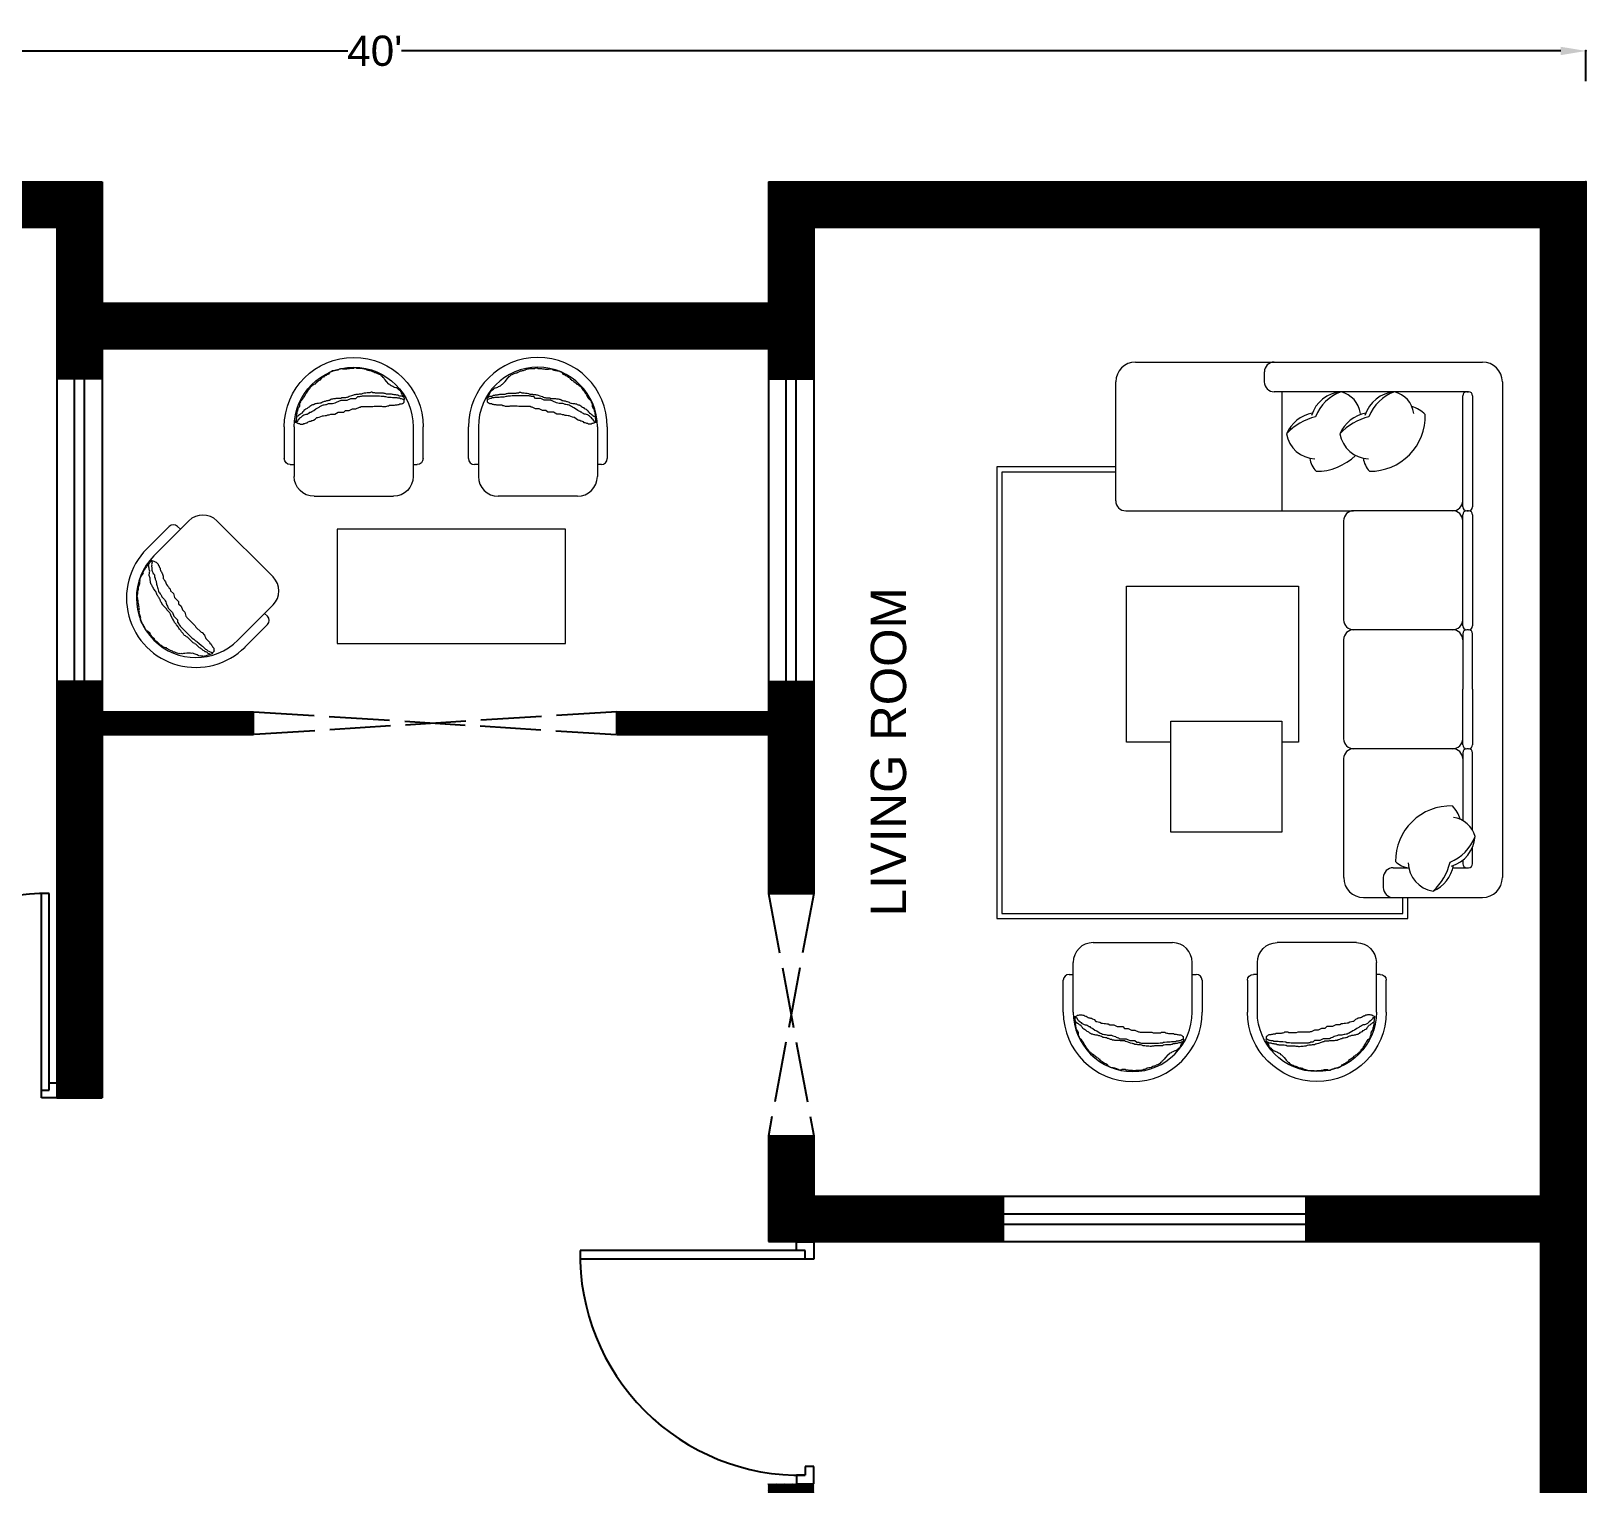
# Model space of a CAD drawing. Header units: inches. Extents: x 2765 to 3274, y 483 to 993.
# Drawn here: x 2965.8 to 3273.9, y 705.1 to 993 of the extents above; entities that cross this region are included whole.
import ezdxf

# ---------------------------------------------------------------- set-up
doc = ezdxf.new("R2010")
doc.units = ezdxf.units.IN
doc.header["$MEASUREMENT"] = 0
doc.linetypes.add('ACAD_ISO02W100', pattern=[15, 12, -3])
doc.layers.add('ceiling', color=144, linetype='Continuous', lineweight=18)
for name, color, linetype, plot in [('door', 54, 'Continuous', False), ('wall', 217, 'Continuous', False), ('windwo', 140, 'Continuous', False)]:
    doc.layers.add(name, color=color, linetype=linetype, plot=plot)
doc.layers.add('OUTER WALL', color=50, linetype='Continuous')
doc.styles.get("Standard").update_dxf_attribs({"font": 'arial.ttf'})
doc.dimstyles.get("Standard").update_dxf_attribs({"dimtxt": 6, "dimasz": 5, "dimexe": 0.18, "dimexo": 0.0625, "dimgap": 0.09, "dimtad": 0, "dimtih": 1, "dimtoh": 1, "dimdec": 1, "dimzin": 0, "dimdsep": 46, "dimlunit": 4, "dimtxsty": 'Standard', "dimcen": 0.09, "dimadec": 0, "dimazin": 0, "dimtfac": 1, "dimtdec": 1, "dimtofl": 0, "dimtmove": 0, "dimatfit": 3, "dimfxl": 6, "dimfxlon": 1, "dimtolj": 1, "dimtzin": 0, "dimarcsym": 0})

# ---------------------------------------------------------------- blocks, each defined once
blk = doc.blocks.new('*D1')
at = {"color": 0, "lineweight": -2, "transparency": 16777216}
for p, q in [((2793.86, 983.05), (2793.86, 989.23)), ((2798.86, 989.05), (3028.55, 989.05)), ((3268.86, 989.05), (3039.16, 989.05)), ((3273.86, 983.05), (3273.86, 989.23))]:
    blk.add_line(p, q, dxfattribs=at)
at = {"color": 0, "transparency": 16777216}
for points in [[(2798.86, 989.88), (2798.86, 988.21), (2793.86, 989.05)], [(3268.86, 989.88), (3268.86, 988.21), (3273.86, 989.05)]]:
    blk.add_solid(points, dxfattribs=at)
at = {"layer": 'wall', "color": 0, "transparency": 16777216}
for p in [(3273.86, 989.05), (2793.86, 963.1), (3273.86, 963.1)]:
    blk.add_point(p, dxfattribs=at)
at = {"color": 0, "transparency": 16777216, "insert": (3033.86, 989.05), "char_height": 6, "attachment_point": 5}
blk.add_mtext("\\A1;40'", dxfattribs=at)
blk = doc.blocks.new('121')
for p, q in [((72.05, 349.04), (72.05, 346.04)), ((73.55, 349.04), (72.05, 349.04)), ((73.55, 347.54), (73.55, 349.04)), ((72.05, 346.04), (75.05, 346.04)), ((75.05, 347.54), (73.55, 347.54)), ((75.05, 346.04), (75.05, 347.54))]:
    blk.add_line(p, q)
blk = doc.blocks.new('222')
for p, q in [((235.05, 347.54), (235.05, 386.54)), ((236.55, 347.54), (236.55, 386.54))]:
    blk.add_line(p, q)
blk.add_arc((235.8, 348.29), 38.26, 88.8767, 181.1233)
blk = doc.blocks.new('1.2')
at = {"layer": 'door', "yscale": 0.7142857142855983, "zscale": 0.7142857142855983, "rotation": 270}
for name, p, xscale in [('121', (3458.44, 3468.09), 0.7142857142855983), ('222', (3458.44, 3246.59), -0.7142857142855983), ('121', (3458.44, 3335.16), -0.7142857142855983)]:
    blk.add_blockref(name, p, dxfattribs=dict(at, xscale=xscale))
blk = doc.blocks.new('HG')
for p, q in [((34014.5, -5516.49), (34030.22, -5516.49)), ((34010.57, -5530.25), (34010.57, -5520.42)), ((34034.15, -5530.25), (34034.15, -5520.42)), ((34008.6, -5530.25), (34008.6, -5523.96)), ((34009.78, -5522.78), (34010.57, -5522.78)), ((34034.15, -5522.78), (34034.93, -5522.78)), ((34036.11, -5523.96), (34036.11, -5530.25)), ((34010.84, -5531.15), (34010.84, -5531.06)), ((34010.93, -5531.32), (34010.84, -5531.15)), ((34010.84, -5531.32), (34010.93, -5531.15)), ((34010.84, -5531.49), (34010.84, -5531.32)), ((34010.93, -5531.15), (34011.27, -5530.97)), ((34010.93, -5531.15), (34011.1, -5531.32)), ((34010.93, -5531.83), (34010.93, -5531.32)), ((34011.02, -5532.01), (34010.93, -5531.83)), ((34010.93, -5532.18), (34010.93, -5532.09)), ((34011.1, -5532.26), (34010.93, -5532.18)), ((34011.02, -5532.69), (34011.02, -5532.01)), ((34011.1, -5532.87), (34011.02, -5532.69)), ((34011.1, -5531.32), (34011.27, -5531.4)), ((34011.27, -5532.35), (34011.1, -5532.26)), ((34011.1, -5533.21), (34011.1, -5532.87)), ((34011.19, -5533.38), (34011.1, -5533.21)), ((34011.27, -5530.97), (34011.45, -5530.89)), ((34011.27, -5531.4), (34011.36, -5531.58)), ((34011.45, -5532.52), (34011.27, -5532.35)), ((34011.36, -5531.58), (34011.45, -5531.75)), ((34011.45, -5530.89), (34011.62, -5530.89)), ((34011.45, -5531.75), (34011.62, -5531.83)), ((34011.62, -5532.61), (34011.45, -5532.52)), ((34011.62, -5530.89), (34011.79, -5530.8)), ((34011.62, -5531.83), (34011.7, -5532.01)), ((34011.79, -5532.78), (34011.62, -5532.61)), ((34011.7, -5532.01), (34011.96, -5532.18)), ((34011.79, -5530.8), (34012.31, -5530.8)), ((34011.96, -5532.87), (34011.79, -5532.78)), ((34011.96, -5532.18), (34012.13, -5532.35)), ((34012.13, -5532.95), (34011.96, -5532.87)), ((34012.13, -5532.35), (34012.31, -5532.52)), ((34012.22, -5533.14), (34012.13, -5532.95)), ((34012.39, -5533.31), (34012.22, -5533.14)), ((34012.31, -5530.8), (34012.48, -5530.89)), ((34012.31, -5532.52), (34012.48, -5532.61)), ((34012.48, -5533.48), (34012.39, -5533.31)), ((34012.48, -5530.89), (34012.65, -5530.89)), ((34012.48, -5532.61), (34012.74, -5532.69)), ((34012.65, -5530.89), (34012.82, -5530.97)), ((34012.74, -5532.69), (34012.91, -5532.78)), ((34012.82, -5530.97), (34012.99, -5531.06)), ((34012.91, -5532.78), (34013.17, -5532.78)), ((34012.99, -5531.06), (34013.17, -5531.06)), ((34013.17, -5531.06), (34013.34, -5531.23)), ((34013.17, -5532.78), (34013.34, -5532.87)), ((34013.34, -5531.23), (34013.51, -5531.32)), ((34013.34, -5532.87), (34013.51, -5532.95)), ((34013.51, -5531.32), (34013.68, -5531.4)), ((34013.51, -5532.95), (34013.68, -5533.14)), ((34013.68, -5531.4), (34013.85, -5531.4)), ((34013.68, -5533.14), (34013.85, -5533.14)), ((34013.85, -5531.4), (34014.03, -5531.49)), ((34013.85, -5533.14), (34014.03, -5533.31)), ((34014.03, -5531.49), (34014.2, -5531.49)), ((34014.03, -5533.31), (34014.45, -5533.48)), ((34014.2, -5531.49), (34014.37, -5531.58)), ((34014.37, -5531.58), (34014.71, -5531.75)), ((34014.71, -5531.75), (34015.07, -5532.09)), ((34015.07, -5532.09), (34015.24, -5532.09)), ((34015.24, -5532.09), (34015.5, -5532.18)), ((34015.5, -5532.18), (34015.84, -5532.26)), ((34015.84, -5532.26), (34016.18, -5532.44)), ((34016.18, -5532.44), (34016.36, -5532.44)), ((34016.36, -5532.44), (34016.7, -5532.52)), ((34016.7, -5532.52), (34016.96, -5532.52)), ((34016.96, -5532.52), (34017.22, -5532.61)), ((34017.22, -5532.61), (34017.47, -5532.61)), ((34017.47, -5532.61), (34017.82, -5532.78)), ((34017.82, -5532.78), (34018.59, -5532.78)), ((34018.59, -5532.78), (34019.28, -5533.14)), ((34019.28, -5533.14), (34020.41, -5533.14)), ((34020.41, -5533.14), (34020.75, -5533.48)), ((34011.19, -5533.57), (34011.19, -5533.38)), ((34011.27, -5533.74), (34011.19, -5533.57)), ((34011.27, -5533.91), (34011.27, -5533.74)), ((34011.45, -5534), (34011.27, -5533.91)), ((34011.53, -5534.17), (34011.45, -5534)), ((34011.62, -5534.34), (34011.53, -5534.17)), ((34011.62, -5534.86), (34011.62, -5534.34)), ((34011.7, -5535.03), (34011.62, -5534.86)), ((34011.79, -5535.2), (34011.7, -5535.03)), ((34011.79, -5535.37), (34011.79, -5535.2)), ((34011.96, -5535.46), (34011.79, -5535.37)), ((34012.05, -5535.63), (34011.96, -5535.46)), ((34012.22, -5535.72), (34012.05, -5535.63)), ((34012.31, -5535.89), (34012.22, -5535.72)), ((34012.48, -5536.06), (34012.31, -5535.89)), ((34012.65, -5533.64), (34012.48, -5533.48)), ((34012.56, -5536.23), (34012.48, -5536.06)), ((34012.65, -5536.4), (34012.56, -5536.23)), ((34012.82, -5533.74), (34012.65, -5533.64)), ((34012.74, -5536.58), (34012.65, -5536.4)), ((34012.99, -5533.81), (34012.82, -5533.74)), ((34013.17, -5533.91), (34012.99, -5533.81)), ((34013.34, -5534.08), (34013.17, -5533.91)), ((34013.51, -5534.17), (34013.34, -5534.08)), ((34013.68, -5534.25), (34013.51, -5534.17)), ((34013.85, -5534.43), (34013.68, -5534.25)), ((34014.03, -5534.51), (34013.85, -5534.43)), ((34014.2, -5534.6), (34014.03, -5534.51)), ((34014.37, -5534.6), (34014.2, -5534.6)), ((34014.54, -5534.68), (34014.37, -5534.6)), ((34014.45, -5533.48), (34014.88, -5533.81)), ((34014.71, -5534.77), (34014.54, -5534.68)), ((34014.88, -5534.77), (34014.71, -5534.77)), ((34014.88, -5533.81), (34015.24, -5534)), ((34015.07, -5534.86), (34014.88, -5534.77)), ((34015.41, -5534.86), (34015.07, -5534.86)), ((34015.24, -5534), (34015.5, -5534.17)), ((34015.67, -5534.94), (34015.41, -5534.86)), ((34015.5, -5534.17), (34015.67, -5534.25)), ((34015.67, -5534.25), (34015.93, -5534.43)), ((34015.84, -5534.94), (34015.67, -5534.94)), ((34016.01, -5535.03), (34015.84, -5534.94)), ((34015.93, -5534.43), (34016.18, -5534.51)), ((34016.18, -5535.11), (34016.01, -5535.03)), ((34016.18, -5534.51), (34016.36, -5534.6)), ((34016.36, -5535.2), (34016.18, -5535.11)), ((34016.36, -5534.6), (34016.53, -5534.6)), ((34016.53, -5535.29), (34016.36, -5535.2)), ((34016.53, -5534.6), (34016.79, -5534.68)), ((34016.7, -5535.29), (34016.53, -5535.29)), ((34016.96, -5535.37), (34016.7, -5535.29)), ((34016.79, -5534.68), (34016.96, -5534.68)), ((34016.96, -5534.68), (34017.22, -5534.77)), ((34017.22, -5535.37), (34016.96, -5535.37)), ((34017.22, -5534.77), (34017.39, -5534.86)), ((34017.39, -5535.46), (34017.22, -5535.37)), ((34017.39, -5534.86), (34018.16, -5534.86)), ((34017.56, -5535.46), (34017.39, -5535.46)), ((34017.82, -5535.63), (34017.56, -5535.46)), ((34017.99, -5535.72), (34017.82, -5535.63)), ((34018.16, -5535.72), (34017.99, -5535.72)), ((34018.16, -5534.86), (34018.42, -5534.94)), ((34018.33, -5535.8), (34018.16, -5535.72)), ((34018.68, -5535.8), (34018.33, -5535.8)), ((34018.42, -5534.94), (34018.68, -5535.03)), ((34018.68, -5535.03), (34018.93, -5535.11)), ((34018.85, -5535.89), (34018.68, -5535.8)), ((34019.79, -5535.89), (34018.85, -5535.89)), ((34018.93, -5535.11), (34019.11, -5535.2)), ((34019.11, -5535.2), (34019.28, -5535.29)), ((34019.28, -5535.29), (34019.54, -5535.37)), ((34019.54, -5535.37), (34019.71, -5535.46)), ((34019.71, -5535.46), (34019.88, -5535.54)), ((34019.97, -5535.97), (34019.79, -5535.89)), ((34019.88, -5535.54), (34021.09, -5535.54)), ((34020.75, -5535.97), (34019.97, -5535.97)), ((34020.75, -5533.48), (34021.44, -5533.48)), ((34020.92, -5536.06), (34020.75, -5535.97)), ((34021.09, -5536.06), (34020.92, -5536.06)), ((34021.09, -5535.54), (34021.78, -5535.89)), ((34021.27, -5536.15), (34021.09, -5536.06)), ((34021.44, -5536.23), (34021.27, -5536.15)), ((34021.44, -5533.48), (34022.12, -5533.81)), ((34021.95, -5536.4), (34021.44, -5536.23)), ((34021.78, -5535.89), (34022.81, -5535.89)), ((34022.3, -5536.49), (34021.95, -5536.4)), ((34022.12, -5533.81), (34022.81, -5533.81)), ((34022.81, -5533.81), (34023.5, -5534.17)), ((34022.81, -5535.89), (34023.16, -5536.23)), ((34023.16, -5536.23), (34023.59, -5536.23)), ((34023.5, -5534.17), (34023.67, -5534.17)), ((34023.59, -5536.23), (34023.76, -5536.32)), ((34023.67, -5534.17), (34023.84, -5534.25)), ((34023.76, -5536.32), (34023.93, -5536.32)), ((34023.84, -5534.25), (34026.16, -5534.25)), ((34023.93, -5536.32), (34024.1, -5536.4)), ((34024.1, -5536.4), (34027.46, -5536.4)), ((34026.16, -5534.25), (34026.43, -5534.34)), ((34026.43, -5534.34), (34027.89, -5534.34)), ((34027.46, -5536.4), (34027.81, -5536.32)), ((34027.81, -5536.32), (34028.32, -5536.32)), ((34027.89, -5534.34), (34028.07, -5534.25)), ((34028.07, -5534.25), (34028.75, -5534.25)), ((34028.32, -5536.32), (34028.49, -5536.23)), ((34028.49, -5536.23), (34028.67, -5536.23)), ((34028.67, -5536.23), (34029.1, -5536.15)), ((34028.75, -5534.25), (34028.92, -5534.34)), ((34028.92, -5534.34), (34029.1, -5534.43)), ((34029.1, -5534.43), (34029.27, -5534.43)), ((34029.1, -5536.15), (34029.78, -5536.15)), ((34029.27, -5534.43), (34029.44, -5534.51)), ((34029.44, -5534.51), (34030.47, -5534.51)), ((34029.78, -5536.15), (34030.04, -5536.06)), ((34030.04, -5536.06), (34030.9, -5536.06)), ((34030.47, -5534.51), (34030.64, -5534.6)), ((34030.64, -5534.6), (34030.99, -5534.6)), ((34030.9, -5536.06), (34031.07, -5535.97)), ((34030.99, -5534.6), (34031.16, -5534.68)), ((34031.07, -5535.97), (34031.42, -5535.97)), ((34031.16, -5534.68), (34031.33, -5534.68)), ((34031.33, -5536.4), (34031.16, -5536.49)), ((34031.33, -5534.68), (34031.5, -5534.77)), ((34031.5, -5536.32), (34031.33, -5536.4)), ((34031.42, -5535.97), (34031.59, -5535.89)), ((34031.5, -5534.77), (34031.86, -5534.77)), ((34031.86, -5536.32), (34031.5, -5536.32)), ((34031.59, -5535.89), (34031.76, -5535.89)), ((34031.76, -5535.89), (34031.93, -5535.8)), ((34031.86, -5534.77), (34032.03, -5534.86)), ((34032.03, -5536.23), (34031.86, -5536.32)), ((34031.93, -5535.8), (34032.11, -5535.72)), ((34032.03, -5534.86), (34032.2, -5535.03)), ((34032.2, -5536.15), (34032.03, -5536.23)), ((34032.2, -5536.32), (34032.03, -5536.58)), ((34032.11, -5535.72), (34032.29, -5535.63)), ((34032.2, -5535.03), (34032.37, -5535.11)), ((34032.37, -5536.15), (34032.2, -5536.15)), ((34032.29, -5536.15), (34032.2, -5536.32)), ((34032.29, -5535.63), (34032.37, -5535.63)), ((34032.37, -5535.97), (34032.29, -5536.15)), ((34032.37, -5535.11), (34032.37, -5535.63)), ((34032.37, -5535.63), (34032.46, -5535.8)), ((34032.46, -5535.8), (34032.37, -5535.97)), ((34012.82, -5536.75), (34012.74, -5536.58)), ((34012.99, -5536.92), (34012.82, -5536.75)), ((34013.08, -5537.09), (34012.99, -5536.92)), ((34013.17, -5537.27), (34013.08, -5537.09)), ((34013.25, -5537.44), (34013.17, -5537.27)), ((34013.42, -5537.61), (34013.25, -5537.44)), ((34013.6, -5537.78), (34013.42, -5537.61)), ((34013.68, -5537.95), (34013.6, -5537.78)), ((34013.77, -5538.13), (34013.68, -5537.95)), ((34013.94, -5538.21), (34013.77, -5538.13)), ((34014.03, -5538.38), (34013.94, -5538.21)), ((34014.2, -5538.38), (34014.03, -5538.38)), ((34014.28, -5538.56), (34014.2, -5538.38)), ((34014.45, -5538.64), (34014.28, -5538.56)), ((34014.63, -5538.73), (34014.45, -5538.64)), ((34014.8, -5538.9), (34014.63, -5538.73)), ((34014.97, -5538.99), (34014.8, -5538.9)), ((34015.07, -5539.16), (34014.97, -5538.99)), ((34015.24, -5539.16), (34015.07, -5539.16)), ((34015.31, -5539.33), (34015.24, -5539.16)), ((34015.5, -5539.42), (34015.31, -5539.33)), ((34015.67, -5539.5), (34015.5, -5539.42)), ((34015.75, -5539.67), (34015.67, -5539.5)), ((34022.47, -5536.58), (34022.3, -5536.49)), ((34022.64, -5536.58), (34022.47, -5536.58)), ((34022.81, -5536.66), (34022.64, -5536.58)), ((34023.24, -5536.66), (34022.81, -5536.66)), ((34023.41, -5536.75), (34023.24, -5536.66)), ((34023.93, -5536.75), (34023.41, -5536.75)), ((34024.19, -5536.83), (34023.93, -5536.75)), ((34024.45, -5536.92), (34024.19, -5536.83)), ((34024.79, -5536.92), (34024.45, -5536.92)), ((34025.05, -5537.01), (34024.79, -5536.92)), ((34025.56, -5537.01), (34025.05, -5537.01)), ((34025.82, -5537.09), (34025.56, -5537.01)), ((34025.99, -5537.09), (34025.82, -5537.09)), ((34026.16, -5537.01), (34025.99, -5537.09)), ((34026.52, -5537.01), (34026.16, -5537.01)), ((34026.69, -5536.92), (34026.52, -5537.01)), ((34028.24, -5536.92), (34026.69, -5536.92)), ((34028.41, -5536.83), (34028.24, -5536.92)), ((34028.58, -5536.83), (34028.41, -5536.83)), ((34028.84, -5536.75), (34028.58, -5536.83)), ((34028.84, -5539.24), (34028.58, -5539.59)), ((34029.87, -5536.75), (34028.84, -5536.75)), ((34029.35, -5538.73), (34028.84, -5539.24)), ((34029.53, -5538.64), (34029.35, -5538.73)), ((34029.61, -5538.47), (34029.53, -5538.64)), ((34029.78, -5538.38), (34029.61, -5538.47)), ((34029.96, -5538.3), (34029.78, -5538.38)), ((34030.04, -5536.66), (34029.87, -5536.75)), ((34030.13, -5538.21), (34029.96, -5538.3)), ((34030.21, -5536.66), (34030.04, -5536.66)), ((34030.3, -5538.13), (34030.13, -5538.21)), ((34030.39, -5536.58), (34030.21, -5536.66)), ((34030.47, -5538.04), (34030.3, -5538.13)), ((34030.73, -5536.58), (34030.39, -5536.58)), ((34030.73, -5537.95), (34030.47, -5538.04)), ((34030.9, -5536.49), (34030.73, -5536.58)), ((34030.9, -5537.95), (34030.73, -5537.95)), ((34031.16, -5536.49), (34030.9, -5536.49)), ((34031.07, -5537.87), (34030.9, -5537.95)), ((34031.16, -5537.7), (34031.07, -5537.87)), ((34031.33, -5537.61), (34031.16, -5537.7)), ((34031.5, -5537.44), (34031.33, -5537.61)), ((34031.69, -5537.35), (34031.5, -5537.44)), ((34031.86, -5537.09), (34031.69, -5537.18)), ((34031.69, -5537.18), (34031.69, -5537.35)), ((34031.93, -5536.75), (34031.86, -5536.92)), ((34031.86, -5536.92), (34031.86, -5537.09)), ((34032.03, -5536.58), (34031.93, -5536.75)), ((34015.93, -5539.67), (34015.75, -5539.67)), ((34015.93, -5539.85), (34015.93, -5539.67)), ((34016.1, -5539.93), (34015.93, -5539.85)), ((34016.18, -5540.1), (34016.1, -5539.93)), ((34016.36, -5540.1), (34016.18, -5540.1)), ((34016.53, -5540.28), (34016.36, -5540.1)), ((34016.7, -5540.36), (34016.53, -5540.28)), ((34016.87, -5540.45), (34016.7, -5540.36)), ((34017.04, -5540.53), (34016.87, -5540.45)), ((34017.22, -5540.62), (34017.04, -5540.53)), ((34017.39, -5540.71), (34017.22, -5540.62)), ((34017.47, -5540.88), (34017.39, -5540.71)), ((34017.65, -5541.05), (34017.47, -5540.88)), ((34017.82, -5541.14), (34017.65, -5541.05)), ((34017.99, -5541.22), (34017.82, -5541.14)), ((34018.16, -5541.31), (34017.99, -5541.22)), ((34018.5, -5541.31), (34018.16, -5541.31)), ((34018.68, -5541.39), (34018.5, -5541.31)), ((34018.85, -5541.39), (34018.68, -5541.39)), ((34019.02, -5541.48), (34018.85, -5541.39)), ((34019.19, -5541.48), (34019.02, -5541.48)), ((34019.36, -5541.57), (34019.19, -5541.48)), ((34019.54, -5541.65), (34019.36, -5541.57)), ((34019.71, -5541.74), (34019.54, -5541.65)), ((34020.05, -5541.74), (34019.71, -5541.74)), ((34020.22, -5541.65), (34020.05, -5541.74)), ((34020.92, -5541.65), (34020.22, -5541.65)), ((34021.09, -5541.74), (34020.92, -5541.65)), ((34021.44, -5541.74), (34021.09, -5541.74)), ((34021.61, -5541.83), (34021.44, -5541.74)), ((34022.3, -5541.83), (34021.61, -5541.83)), ((34022.47, -5541.91), (34022.3, -5541.83)), ((34022.81, -5541.91), (34022.47, -5541.91)), ((34022.98, -5541.83), (34022.81, -5541.91)), ((34024.02, -5541.83), (34022.98, -5541.83)), ((34024.19, -5541.74), (34024.02, -5541.83)), ((34024.36, -5541.74), (34024.19, -5541.74)), ((34024.53, -5541.65), (34024.36, -5541.74)), ((34024.7, -5541.65), (34024.53, -5541.65)), ((34024.87, -5541.57), (34024.7, -5541.65)), ((34025.05, -5541.48), (34024.87, -5541.57)), ((34025.22, -5541.39), (34025.05, -5541.48)), ((34025.39, -5541.39), (34025.22, -5541.39)), ((34025.56, -5541.31), (34025.39, -5541.39)), ((34025.73, -5541.31), (34025.56, -5541.31)), ((34025.99, -5541.22), (34025.73, -5541.31)), ((34026.16, -5541.14), (34025.99, -5541.22)), ((34026.35, -5541.05), (34026.16, -5541.14)), ((34026.52, -5540.96), (34026.35, -5541.05)), ((34026.69, -5540.96), (34026.52, -5540.96)), ((34026.86, -5540.88), (34026.69, -5540.96)), ((34027.03, -5540.79), (34026.86, -5540.88)), ((34027.29, -5540.71), (34027.03, -5540.79)), ((34027.46, -5540.62), (34027.29, -5540.71)), ((34027.64, -5540.53), (34027.46, -5540.62)), ((34027.81, -5540.45), (34027.64, -5540.53)), ((34027.89, -5540.28), (34027.81, -5540.45)), ((34028.07, -5540.19), (34027.89, -5540.28)), ((34028.15, -5540.02), (34028.07, -5540.19)), ((34028.32, -5539.93), (34028.15, -5540.02)), ((34028.41, -5539.76), (34028.32, -5539.93)), ((34028.58, -5539.59), (34028.41, -5539.76))]:
    blk.add_line(p, q)
for centre, radius, start, end in [((34014.5, -5520.42), 3.93, 90, 180), ((34030.22, -5520.42), 3.93, 0, 90), ((34009.78, -5523.96), 1.18, 90, 180), ((34034.93, -5523.96), 1.18, 0, 90), ((34022.36, -5530.25), 13.76, 180, 0), ((34022.36, -5530.25), 11.79, 180, 360)]:
    blk.add_arc(centre, radius, start, end)

msp = doc.modelspace()

# ---------------------------------------------------------------- hatches: boundary and pattern name
at = {"layer": 'windwo'}
h = msp.add_hatch(dxfattribs=at)
h.set_pattern_fill('ANSI31', color=6)
h.paths.add_polyline_path([(3273.86, 963.1), (3111.86, 963.1), (3111.86, 939.1), (2979.86, 939.1), (2979.86, 963.1), (2793.86, 963.1), (2793.86, 483.1), (3120.86, 483.1), (3120.86, 504.1), (3132.86, 504.1), (3132.86, 513.1), (3120.86, 513.1), (3120.86, 520.6), (3111.86, 520.6), (3111.86, 492.1), (3008.36, 492.1), (3008.36, 560.35), (3003.86, 560.35), (3003.86, 556.6), (2991.86, 556.6), (2991.86, 552.1), (3003.86, 552.1), (3003.86, 492.1), (2931.86, 492.1), (2931.86, 552.1), (2943.86, 552.1), (2943.86, 556.6), (2922.86, 556.6), (2922.86, 492.1), (2802.86, 492.1), (2802.86, 612.1), (2922.86, 612.1), (2922.86, 598.6), (2931.86, 598.6), (2931.86, 621.1), (2802.86, 621.1), (2802.86, 705.1), (2927.36, 705.1), (2927.36, 709.6), (2802.86, 709.6), (2802.86, 781.6), (2886.86, 781.6), (2886.86, 739.6), (2891.36, 739.6), (2891.36, 781.6), (2928.86, 781.6), (2928.86, 786.1), (2802.86, 786.1), (2802.86, 954.1), (2970.86, 954.1), (2970.86, 924.1), (2979.86, 924.1), (2979.86, 930.1), (3111.86, 930.1), (3111.86, 924.1), (3120.86, 924.1), (3120.86, 954.1), (3264.86, 954.1), (3264.86, 762.1), (3218.36, 762.1), (3218.36, 753.1), (3264.86, 753.1), (3264.86, 513.1), (3252.86, 513.1), (3252.86, 504.1), (3273.86, 504.1)])
h = msp.add_hatch(dxfattribs=at)
h.set_pattern_fill('ANSI31', color=6)
h.paths.add_polyline_path([(3120.86, 705.1), (3111.86, 705.1), (3111.86, 621.1), (3003.86, 621.1), (3003.86, 608.35), (3008.36, 608.35), (3008.36, 612.1), (3111.86, 612.1), (3111.86, 604.6), (3120.86, 604.6)])
h.paths.add_polyline_path([(3120.86, 864.1), (3111.86, 864.1), (3111.86, 858.1), (3081.86, 858.1), (3081.86, 853.6), (3111.86, 853.6), (3111.86, 822.1), (3120.86, 822.1)])
h.paths.add_polyline_path([(2979.86, 853.6), (3009.86, 853.6), (3009.86, 858.1), (2979.86, 858.1), (2979.86, 864.1), (2970.86, 864.1), (2970.86, 781.6), (2979.86, 781.6)])
h.paths.add_polyline_path([(3158.36, 762.1), (3120.86, 762.1), (3120.86, 774.1), (3111.86, 774.1), (3111.86, 762.1), (3111.86, 753.1), (3158.36, 753.1)])

# ---------------------------------------------------------------- linework, layer by layer
at = {"color": 251, "linetype": 'ACAD_ISO02W100', "true_color": 0x636466}
for p, q in [((3009.86, 858.1), (3081.86, 853.6)), ((3081.86, 858.1), (3009.86, 853.6)), ((3111.86, 822.1), (3120.86, 774.1)), ((3120.86, 822.1), (3111.86, 774.1))]:
    msp.add_line(p, q, dxfattribs=at)
msp.add_line((3081.86, 853.6), (3081.86, 858.1))
at = {"layer": 'ceiling'}
for p, q in [((3184.63, 927.41), (3253.37, 927.41)), ((3210.14, 923.48), (3210.14, 925.44)), ((3180.7, 899.9), (3180.7, 923.48)), ((3250.62, 921.51), (3212.1, 921.51)), ((3215.15, 921.51), (3212.1, 921.51)), ((3213.63, 921.51), (3213.63, 897.93)), ((3250.23, 921.51), (3250.62, 921.51)), ((3257.3, 923.48), (3257.3, 825.23)), ((3249.44, 899.9), (3249.44, 920.73)), ((3251.4, 920.73), (3251.4, 898.72)), ((3215.31, 914.54), (3215.31, 913.95)), ((3180.7, 906.61), (3157.1, 906.61)), ((3157.1, 906.61), (3157.1, 817.11)), ((3180.7, 905.61), (3158.1, 905.61)), ((3158.1, 905.61), (3158.1, 818.11)), ((3249.44, 898.72), (3249.44, 901.55)), ((3182.66, 897.93), (3227.82, 897.93)), ((3247.47, 897.93), (3227.82, 897.93)), ((3249.44, 875.14), (3249.44, 897.15)), ((3250.23, 897.93), (3250.62, 897.93)), ((3250.62, 897.93), (3250.23, 897.93)), ((3251.4, 897.15), (3251.4, 875.14)), ((3225.86, 876.32), (3225.86, 895.97)), ((3225.86, 878.37), (3225.86, 880.15)), ((3225.86, 852.74), (3225.86, 872.39)), ((3247.47, 874.35), (3227.82, 874.35)), ((3249.44, 873.57), (3249.44, 862.56)), ((3250.62, 874.35), (3250.23, 874.35)), ((3250.62, 874.35), (3250.23, 874.35)), ((3251.4, 862.56), (3251.4, 873.57)), ((3249.44, 851.56), (3249.44, 862.56)), ((3251.4, 862.56), (3251.4, 851.56)), ((3225.86, 854.79), (3225.86, 856.57)), ((3247.47, 850.77), (3227.82, 850.77)), ((3250.62, 850.77), (3250.23, 850.77)), ((3250.62, 850.77), (3250.23, 850.77)), ((3225.86, 825.23), (3225.86, 848.81)), ((3249.44, 849.99), (3249.44, 836.58)), ((3251.4, 834.6), (3251.4, 849.99)), ((3251.4, 827.98), (3251.4, 831.33)), ((3235.68, 827.19), (3238.73, 827.19)), ((3247.54, 827.19), (3250.23, 827.19)), ((3249.44, 828.69), (3249.44, 827.98)), ((3250.23, 827.19), (3250.62, 827.19)), ((3233.72, 823.26), (3233.72, 825.23)), ((3229.79, 821.3), (3253.37, 821.3)), ((3237.6, 818.11), (3237.6, 821.3)), ((3238.6, 817.11), (3238.6, 821.3)), ((3157.1, 817.11), (3238.6, 817.11)), ((3158.1, 818.11), (3237.6, 818.11))]:
    msp.add_line(p, q, dxfattribs=at)
for points in [[(3026.38, 871.63), (3071.64, 871.63), (3071.64, 894.26), (3026.38, 894.26), (3026.38, 871.63), (3029.69, 871.63)], [(3191.6, 852.05), (3182.8, 852.05), (3182.8, 882.98), (3216.91, 882.98), (3216.91, 852.05), (3213.6, 852.05)]]:
    msp.add_lwpolyline(points, dxfattribs=at)
msp.add_lwpolyline([(3191.6, 834.26), (3191.6, 856.26), (3213.6, 856.26), (3213.6, 834.26)], close=True, dxfattribs=at)
for centre, radius, start, end in [((3184.63, 923.48), 3.93, 90, 180), ((3212.1, 925.44), 1.96, 90, 180), ((3253.37, 923.48), 3.93, 0, 90), ((3212.1, 923.48), 1.97, 180, 270), ((3225.87, 914.84), 6.69, 94.5332, 162.7286), ((3228.35, 913.37), 8.68, 110.2594, 158.4317), ((3224.09, 916.54), 5.12, 7.768, 75.8936), ((3236.46, 914.84), 6.69, 94.5332, 162.7286), ((3238.93, 913.37), 8.68, 110.2594, 158.4317), ((3234.68, 916.54), 5.12, 7.768, 75.8936), ((3250.23, 920.73), 0.786, 90, 180), ((3250.62, 920.73), 0.786, 0, 90), ((3237.55, 912.48), 6.36, 45.5055, 73.2207), ((3220.92, 910.43), 6.95, 100.6387, 156.6848), ((3222.99, 905.37), 11.52, 103.6492, 137.2632), ((3231.5, 910.43), 6.95, 100.6387, 156.6848), ((3233.58, 905.37), 11.52, 103.6492, 137.2632), ((3231.08, 916.68), 10.93, 269.4211, 1.715), ((3220.38, 914.15), 5.92, 189.3928, 267.9328), ((3230.96, 914.15), 5.92, 189.3928, 267.9328), ((3220.5, 916.68), 10.93, 269.4211, 314.7117), ((3223.59, 908.84), 4.45, 186.2903, 223.8884), ((3234.18, 908.84), 4.45, 186.2903, 223.8884), ((3182.66, 899.9), 1.97, 180, 270), ((3247.47, 899.9), 1.97, 270, 0), ((3227.82, 895.97), 1.97, 90, 180), ((3247.47, 895.97), 1.97, 0, 90), ((3250.23, 898.72), 0.786, 180, 270), ((3250.23, 897.15), 0.786, 90, 180), ((3250.62, 898.72), 0.786, 270, 0), ((3250.62, 897.15), 0.786, 0, 90), ((3227.82, 876.32), 1.97, 180, 270), ((3247.47, 876.32), 1.97, 270, 0), ((3250.23, 875.14), 0.786, 180, 270), ((3250.62, 875.14), 0.786, 270, 0), ((3227.82, 872.39), 1.97, 90, 180), ((3247.47, 872.39), 1.97, 0, 90), ((3250.23, 873.57), 0.786, 90, 180), ((3250.62, 873.57), 0.786, 0, 90), ((3227.82, 852.74), 1.97, 180, 270), ((3227.82, 848.81), 1.97, 90, 180), ((3247.47, 852.74), 1.97, 270, 0), ((3247.47, 848.81), 1.97, 0, 90), ((3250.23, 851.56), 0.786, 180, 270), ((3250.23, 849.99), 0.786, 90, 180), ((3250.62, 851.56), 0.786, 270, 0), ((3250.62, 849.99), 0.786, 0, 90), ((3247.06, 828.52), 10.93, 88.285, 180.5789), ((3242.86, 834.99), 6.36, 16.7793, 44.4945), ((3246.92, 832.11), 5.12, 14.1064, 82.232), ((3243.75, 836.37), 8.68, 291.5683, 339.7406), ((3245.22, 833.89), 6.69, 287.2714, 355.4668), ((3235.68, 825.23), 1.97, 90, 180), ((3239.22, 831.61), 4.45, 226.1116, 263.7097), ((3244.53, 828.39), 5.92, 182.0672, 260.6072), ((3235.74, 831.01), 11.52, 312.7368, 346.3508), ((3240.81, 828.94), 6.95, 293.3152, 349.3613), ((3250.23, 827.98), 0.786, 180, 270), ((3250.62, 827.98), 0.786, 270, 0), ((3229.79, 825.23), 3.93, 180, 270), ((3235.68, 823.26), 1.97, 180, 270), ((3253.37, 825.23), 3.93, 270, 0)]:
    msp.add_arc(centre, radius, start, end, dxfattribs=at)
at = {"layer": 'wall'}
for p, q in [((2793.86, 963.1), (2979.86, 963.1)), ((2979.86, 963.1), (2979.86, 939.1)), ((3111.86, 963.1), (3111.86, 939.1)), ((3111.86, 963.1), (3273.86, 963.1)), ((3273.86, 963.1), (3273.86, 504.1)), ((2802.86, 954.1), (2970.86, 954.1)), ((2802.86, 954.1), (2970.86, 954.1)), ((2970.86, 954.1), (2970.86, 781.6)), ((3120.86, 954.1), (3120.86, 822.1)), ((3120.86, 954.1), (3264.86, 954.1)), ((3264.86, 954.1), (3264.86, 762.1)), ((2979.86, 939.1), (3111.86, 939.1)), ((2979.86, 930.1), (3111.86, 930.1)), ((2979.86, 930.1), (2979.86, 858.1)), ((3111.86, 930.1), (3111.86, 858.1)), ((2979.86, 858.1), (3009.86, 858.1)), ((3009.86, 853.6), (3009.86, 858.1)), ((3081.86, 853.6), (3081.86, 858.1)), ((3081.86, 858.1), (3111.86, 858.1)), ((2979.86, 853.6), (3009.86, 853.6)), ((2979.86, 853.6), (2979.86, 781.6)), ((3081.86, 853.6), (3111.86, 853.6)), ((3111.86, 853.6), (3111.86, 822.1)), ((3111.86, 822.1), (3120.86, 822.1)), ((2970.86, 781.6), (2979.86, 781.6)), ((3111.86, 774.1), (3120.86, 774.1)), ((3111.86, 774.1), (3111.86, 762.1)), ((3120.86, 774.1), (3120.86, 762.1)), ((3111.86, 762.1), (3111.86, 753.1)), ((3120.86, 762.1), (3264.86, 762.1)), ((3111.86, 753.1), (3264.86, 753.1)), ((3264.86, 753.1), (3264.86, 513.1))]:
    msp.add_line(p, q, dxfattribs=at)
at = {"layer": 'windwo'}
for p, q in [((2979.86, 924.1), (2970.86, 924.1)), ((2974.36, 864.1), (2974.36, 924.1)), ((2976.36, 864.1), (2976.36, 924.1)), ((3111.86, 924.1), (3120.86, 924.1)), ((3115.36, 864.1), (3115.36, 924.1)), ((3117.36, 864.1), (3117.36, 924.1)), ((2979.86, 864.1), (2970.86, 864.1)), ((3111.86, 864.1), (3120.86, 864.1)), ((3158.36, 762.1), (3158.36, 753.1)), ((3218.36, 762.1), (3218.36, 753.1)), ((3158.14, 758.6), (3218.36, 758.6)), ((3158.14, 756.6), (3218.36, 756.6))]:
    msp.add_line(p, q, dxfattribs=at)

# ---------------------------------------------------------------- block references
at = {"layer": 'ceiling', "xscale": -1, "rotation": 180}
msp.add_blockref('HG', (-30992.67, -4615.68), dxfattribs=at)
at = {"layer": 'ceiling'}
for p, rotation in [((37088.54, -4615.68), 180), ((-17165.52, 28836.33), 315.0347795091681)]:
    msp.add_blockref('HG', p, dxfattribs=dict(at, rotation=rotation))
msp.add_blockref('HG', (-30838.31, 6328.85), dxfattribs=at)
at = {"layer": 'ceiling', "xscale": -1}
msp.add_blockref('HG', (37242.9, 6328.85), dxfattribs=at)
at = {"layer": 'door', "xscale": -1.400000000000027, "yscale": 1.400000000000027, "zscale": 1.400000000000027, "rotation": 270}
msp.add_blockref('1.2', (-1812.42, -4406.25), dxfattribs=at)
at = {"layer": 'door', "xscale": -1.600000000000026, "yscale": 1.600000000000026, "zscale": 1.600000000000026}
msp.add_blockref('1.2', (9049.82, -4713.51), dxfattribs=at)

# ---------------------------------------------------------------- texts
at = {"layer": 'OUTER WALL', "linetype": 'Continuous', "insert": (3132.15, 817.56), "char_height": 7, "attachment_point": 1, "rotation": 90}
msp.add_mtext_dynamic_manual_height_columns('LIVING ROOM', width=75.5185, gutter_width=1, heights=[19.5], dxfattribs=at)

# ---------------------------------------------------------------- dimensions: what is measured, and where the dimension line sits
dim = msp.add_linear_dim(base=(3273.86, 989.05), p1=(2793.86, 963.1), p2=(3273.86, 963.1), dimstyle='Standard')
dim.commit()
dim.dimension.update_dxf_attribs({"geometry": '*D1', "text_midpoint": (3033.86, 989.05)})

doc.saveas('drawing.dxf')
